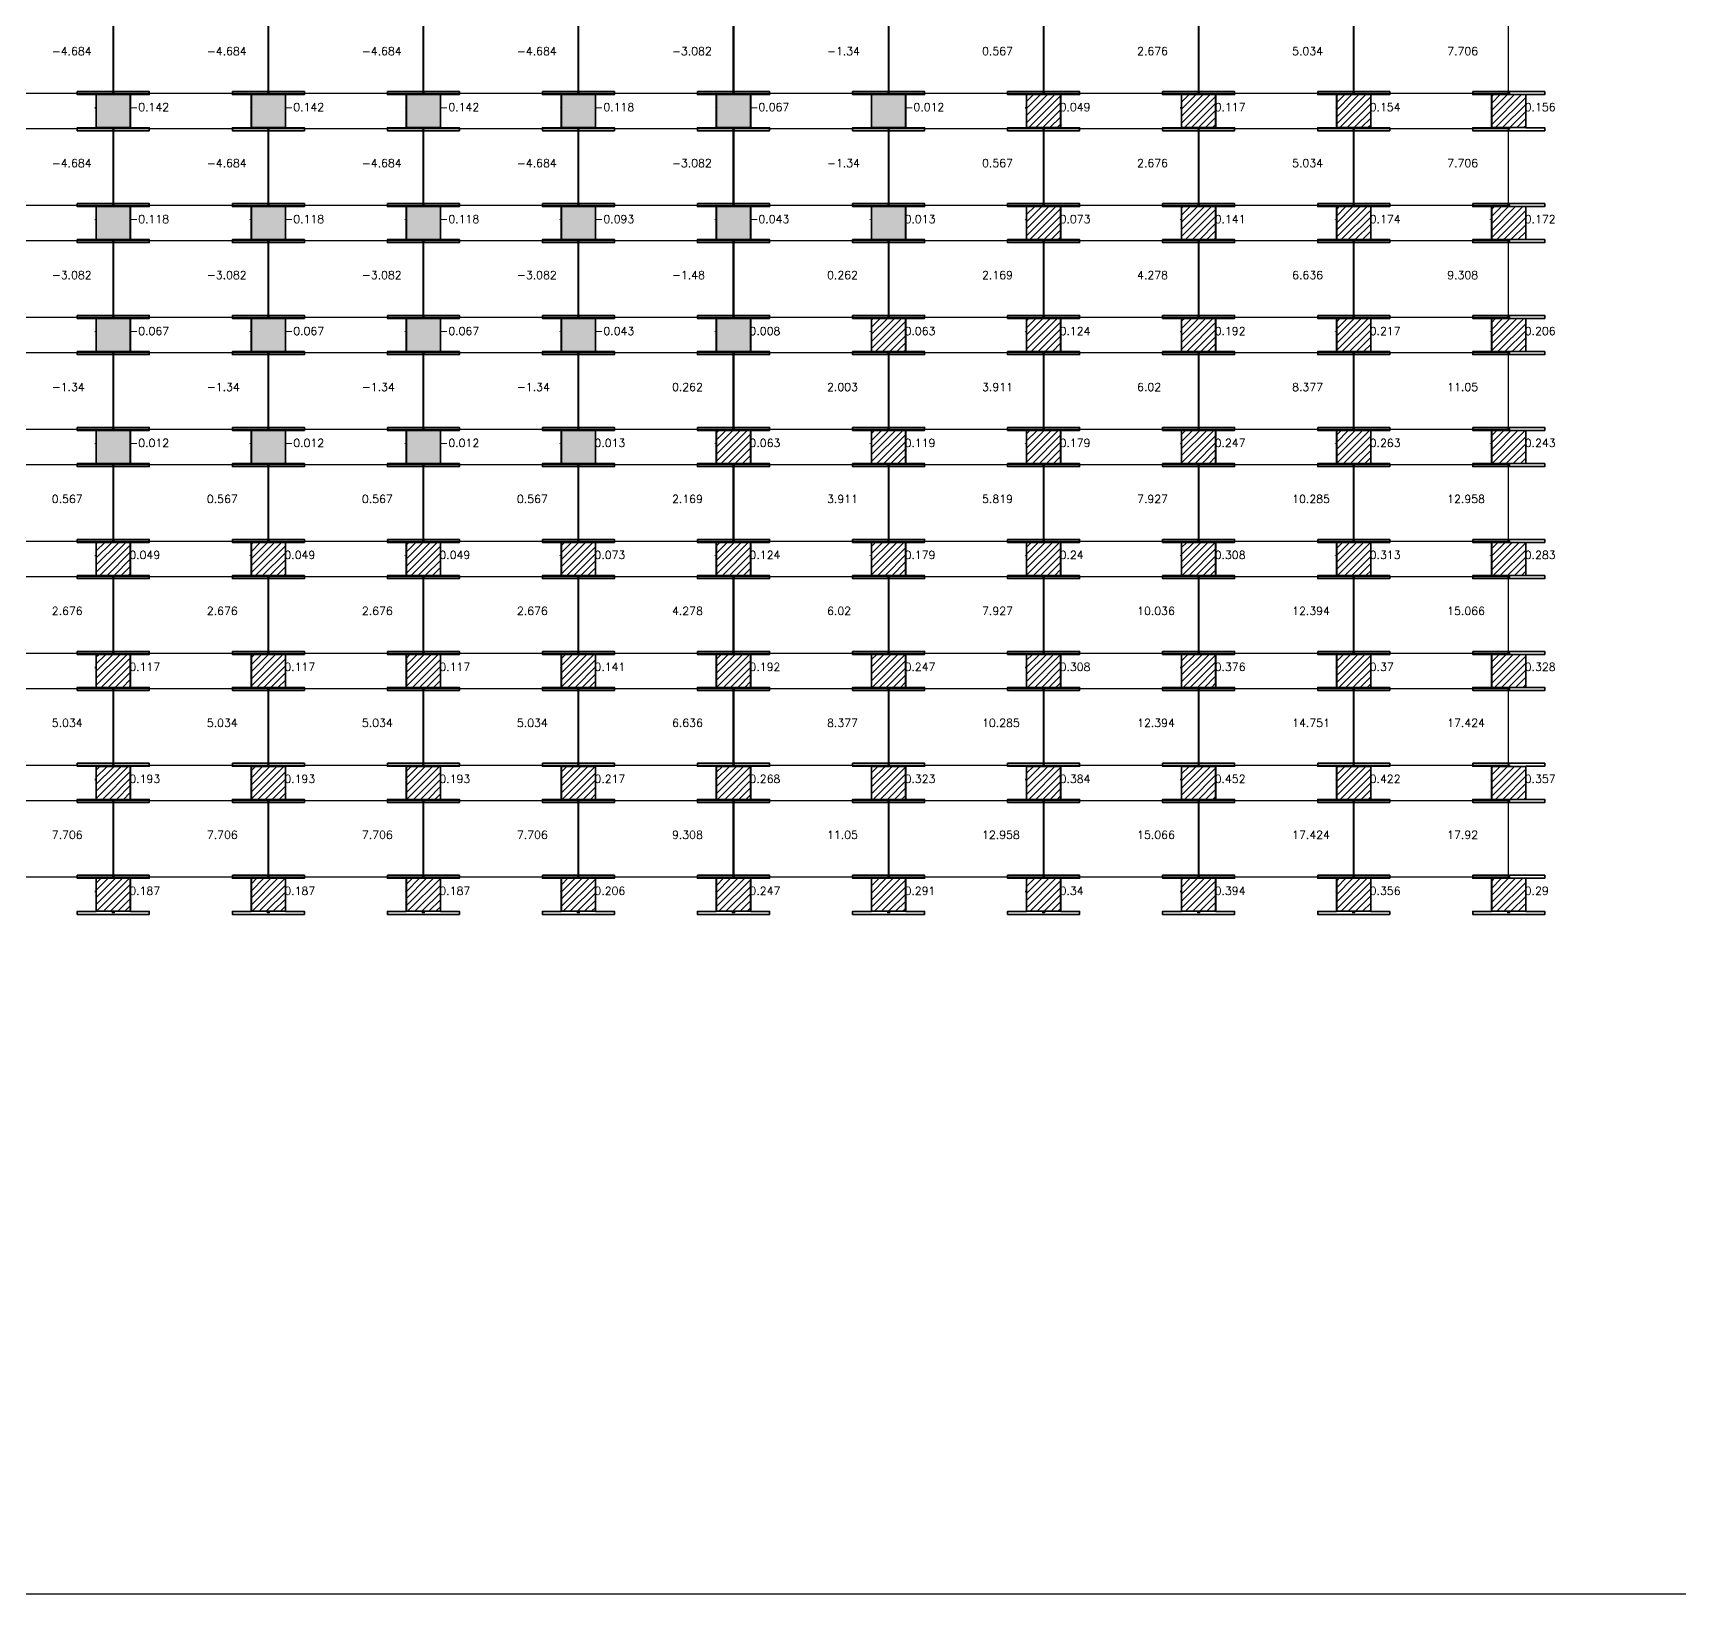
# Model space of a CAD drawing. Header units: inches. Extents: x 8143 to 14350, y 5679 to 7733.
# Drawn here: x 10761 to 11584, y 5922 to 6703 of the extents above; entities that cross this region are included whole.
import ezdxf

# ---------------------------------------------------------------- set-up
doc = ezdxf.new("R2010")
doc.units = ezdxf.units.IN
doc.header["$LTSCALE"] = 50
doc.header["$MEASUREMENT"] = 0
for name, color, linetype, lineweight in [('E-PANELS', 140, 'Continuous', 30), ('E2-ECOFEET', 254, 'Continuous', 35), ('E3-ECOFEET', 254, 'Continuous', 35), ('HATCH 1', 5, 'Continuous', 35), ('HATCH 7', 20, 'Continuous', 35)]:
    doc.layers.add(name, color=color, linetype=linetype, lineweight=lineweight)
doc.layers.add('EF3 TEXT', color=7, linetype='Continuous', plot=False)
doc.layers.add('IFI PERIMETER', color=231, linetype='FENCE', plot=False)
doc.layers.get('E2-ECOFEET').off()
doc.styles.add('mytext', font='romans.shx')
doc.styles.get("Standard").update_dxf_attribs({"font": 'arial.ttf'})
doc.linetypes.add('FENCE', pattern='A,0.5,-0.1,["X",Standard,S=0.1,R=0,X=-0.035,Y=-0.05],-0.1', length=0.7)

# ---------------------------------------------------------------- blocks, each defined once
blk = doc.blocks.new('EF3_HATCH_7')
at = {"layer": 'HATCH 7'}
h = blk.add_hatch(color=256, dxfattribs=at)
h.dxf.hatch_style = 1
h.paths.add_polyline_path([(-8.5, -8.25), (8.5, -8.25), (8.5, 8.25), (-8.5, 8.25)])
blk.add_lwpolyline([(-8.5, -8.25), (8.5, -8.25), (8.5, 8.25), (-8.5, 8.25)], close=True, dxfattribs=at)
blk = doc.blocks.new('EF3_HATCH_1')
at = {"layer": 'HATCH 1'}
h = blk.add_hatch(dxfattribs=at)
h.set_pattern_fill('ANSI31', color=256, scale=20)
h.set_pattern_definition([(45, (-119.168, -90.9187), (-1.767767, 1.767767), [])])
h.paths.add_polyline_path([(-8.5, -8.25), (8.5, -8.25), (8.5, 8.25), (-8.5, 8.25)])
blk.add_lwpolyline([(-8.5, -8.25), (8.5, -8.25), (8.5, 8.25), (-8.5, 8.25)], close=True, dxfattribs=at)
blk = doc.blocks.new('ET 335W 10DEG')
at = {"layer": 'E-PANELS'}
blk.add_lwpolyline([(0, 0), (77.01, 0), (77.01, -38.48), (0, -38.48)], close=True, dxfattribs=at)
blk = doc.blocks.new('EF3')
at = {"layer": 'E3-ECOFEET', "color": 5}
for points in [[(0, 0), (0, -1.5), (9.41, -1.5), (9.41, -18.06), (0, -18.06), (0, -19.56), (36, -19.56), (36, -18.06), (26.59, -18.06), (26.59, -1.5), (36, -1.5), (36, 0), (0, 0)], [(8.84, -8.08), (8.88, -8.14)]]:
    blk.add_lwpolyline(points, dxfattribs=at)
at = {"layer": 'E3-ECOFEET'}
for points in [[(17.25, -1.03), (17.75, -1.03), (17.75, -0.53)], [(18.25, -0.53), (18.25, -1.03), (18.75, -1.03)], [(17.25, -18.53), (17.75, -18.53), (17.75, -19.03)], [(18.25, -19.03), (18.25, -18.53), (18.75, -18.53)]]:
    blk.add_lwpolyline(points, dxfattribs=at)

msp = doc.modelspace()

# ---------------------------------------------------------------- linework, layer by layer
at = {"layer": 'IFI PERIMETER'}
msp.add_lwpolyline([(8143.38, 7732.55), (14349.99, 7732.55), (14349.99, 5922.21), (8143.38, 5922.21)], close=True, dxfattribs=at)

# ---------------------------------------------------------------- block references
at = {"layer": 'E-PANELS'}
for p in [(10723.76, 6710.85), (10801.27, 6710.85), (10878.78, 6710.85), (10956.29, 6710.85), (11033.8, 6710.85), (11111.31, 6710.85), (11188.82, 6710.85), (11266.33, 6710.85), (11343.84, 6710.85), (11421.35, 6710.85), (10723.76, 6654.87), (10801.27, 6654.87), (10878.78, 6654.87), (10956.29, 6654.87), (11033.8, 6654.87), (11111.31, 6654.87), (11188.82, 6654.87), (11266.33, 6654.87), (11343.84, 6654.87), (11421.35, 6654.87), (10723.76, 6598.9), (10801.27, 6598.9), (10878.78, 6598.9), (10956.29, 6598.9), (11033.8, 6598.9), (11111.31, 6598.9), (11188.82, 6598.9), (11266.33, 6598.9), (11343.84, 6598.9), (11421.35, 6598.9), (10723.76, 6542.93), (10801.27, 6542.93), (10878.78, 6542.93), (10956.29, 6542.93), (11033.8, 6542.93), (11111.31, 6542.93), (11188.82, 6542.93), (11266.33, 6542.93), (11343.84, 6542.93), (11421.35, 6542.93), (10723.76, 6486.95), (10801.27, 6486.95), (10878.78, 6486.95), (10956.29, 6486.95), (11033.8, 6486.95), (11111.31, 6486.95), (11188.82, 6486.95), (11266.33, 6486.95), (11343.84, 6486.95), (11421.35, 6486.95), (10723.76, 6430.98), (10801.27, 6430.98), (10878.78, 6430.98), (10956.29, 6430.98), (11033.8, 6430.98), (11111.31, 6430.98), (11188.82, 6430.98), (11266.33, 6430.98), (11343.84, 6430.98), (11421.35, 6430.98), (10723.76, 6375), (10801.27, 6375), (10878.78, 6375), (10956.29, 6375), (11033.8, 6375), (11111.31, 6375), (11188.82, 6375), (11266.33, 6375), (11343.84, 6375), (11421.35, 6375), (10723.76, 6319.03), (10801.27, 6319.03), (10878.78, 6319.03), (10956.29, 6319.03), (11033.8, 6319.03), (11111.31, 6319.03), (11188.82, 6319.03), (11266.33, 6319.03), (11343.84, 6319.03), (11421.35, 6319.03)]:
    msp.add_blockref('ET 335W 10DEG', p, dxfattribs=at)
at = {"layer": 'E2-ECOFEET'}
for p in [(10783.02, 6673.4), (10860.53, 6673.4), (10938.04, 6673.4), (11015.55, 6673.4), (11093.06, 6673.4), (11170.57, 6673.4), (11248.08, 6673.4), (11325.59, 6673.4), (11403.1, 6673.4), (11480.61, 6673.4), (10783.02, 6617.43), (10860.53, 6617.43), (10938.04, 6617.43), (11015.55, 6617.43), (11093.06, 6617.43), (11170.57, 6617.43), (11248.08, 6617.43), (11325.59, 6617.43), (11403.1, 6617.43), (11480.61, 6617.43), (10783.02, 6561.45), (10860.53, 6561.45), (10938.04, 6561.45), (11015.55, 6561.45), (11093.06, 6561.45), (11170.57, 6561.45), (11248.08, 6561.45), (11325.59, 6561.45), (11403.1, 6561.45), (11480.61, 6561.45), (10783.02, 6505.48), (10860.53, 6505.48), (10938.04, 6505.48), (11015.55, 6505.48), (11093.06, 6505.48), (11170.57, 6505.48), (11248.08, 6505.48), (11325.59, 6505.48), (11403.1, 6505.48), (11480.61, 6505.48), (10783.02, 6449.5), (10860.53, 6449.5), (10938.04, 6449.5), (11015.55, 6449.5), (11093.06, 6449.5), (11170.57, 6449.5), (11248.08, 6449.5), (11325.59, 6449.5), (11403.1, 6449.5), (11480.61, 6449.5), (10783.02, 6393.53), (10860.53, 6393.53), (10938.04, 6393.53), (11015.55, 6393.53), (11093.06, 6393.53), (11170.57, 6393.53), (11248.08, 6393.53), (11325.59, 6393.53), (11403.1, 6393.53), (11480.61, 6393.53), (10783.02, 6337.55), (10860.53, 6337.55), (10938.04, 6337.55), (11015.55, 6337.55), (11093.06, 6337.55), (11170.57, 6337.55), (11248.08, 6337.55), (11325.59, 6337.55), (11403.1, 6337.55), (11480.61, 6337.55), (10783.02, 6281.58), (10860.53, 6281.58), (10938.04, 6281.58), (11015.55, 6281.58), (11093.06, 6281.58), (11170.57, 6281.58), (11248.08, 6281.58), (11325.59, 6281.58), (11403.1, 6281.58), (11480.61, 6281.58)]:
    msp.add_blockref('EF3', p, dxfattribs=at)
at = {"layer": 'HATCH 1'}
for p in [(11266.08, 6663.62), (11343.59, 6663.62), (11421.1, 6663.62), (11498.61, 6663.62), (11266.08, 6607.65), (11343.59, 6607.65), (11421.1, 6607.65), (11498.61, 6607.65), (11188.57, 6551.67), (11266.08, 6551.67), (11343.59, 6551.67), (11421.1, 6551.67), (11498.61, 6551.67), (11111.06, 6495.7), (11188.57, 6495.7), (11266.08, 6495.7), (11343.59, 6495.7), (11421.1, 6495.7), (11498.61, 6495.7), (10801.02, 6439.72), (10878.53, 6439.72), (10956.04, 6439.72), (11033.55, 6439.72), (11111.06, 6439.72), (11188.57, 6439.72), (11266.08, 6439.72), (11343.59, 6439.72), (11421.1, 6439.72), (11498.61, 6439.72), (10801.02, 6383.75), (10878.53, 6383.75), (10956.04, 6383.75), (11033.55, 6383.75), (11111.06, 6383.75), (11188.57, 6383.75), (11266.08, 6383.75), (11343.59, 6383.75), (11421.1, 6383.75), (11498.61, 6383.75), (10801.02, 6327.77), (10878.53, 6327.77), (10956.04, 6327.77), (11033.55, 6327.77), (11111.06, 6327.77), (11188.57, 6327.77), (11266.08, 6327.77), (11343.59, 6327.77), (11421.1, 6327.77), (11498.61, 6327.77), (10801.02, 6271.8), (10878.53, 6271.8), (10956.04, 6271.8), (11033.55, 6271.8), (11111.06, 6271.8), (11188.57, 6271.8), (11266.08, 6271.8), (11343.59, 6271.8), (11421.1, 6271.8), (11498.61, 6271.8)]:
    msp.add_blockref('EF3_HATCH_1', p, dxfattribs=at)
at = {"layer": 'HATCH 7'}
for p in [(10801.02, 6663.62), (10878.53, 6663.62), (10956.04, 6663.62), (11033.55, 6663.62), (11111.06, 6663.62), (11188.57, 6663.62), (10801.02, 6607.65), (10878.53, 6607.65), (10956.04, 6607.65), (11033.55, 6607.65), (11111.06, 6607.65), (11188.57, 6607.65), (10801.02, 6551.67), (10878.53, 6551.67), (10956.04, 6551.67), (11033.55, 6551.67), (11111.06, 6551.67), (10801.02, 6495.7), (10878.53, 6495.7), (10956.04, 6495.7), (11033.55, 6495.7)]:
    msp.add_blockref('EF3_HATCH_7', p, dxfattribs=at)

# ---------------------------------------------------------------- texts
at = {"layer": 'EF3 TEXT', "style": 'mytext'}
for s, p in [('-4.684', (10770.27, 6691.61)), ('-4.684', (10847.78, 6691.61)), ('-4.684', (10925.29, 6691.61)), ('-4.684', (11002.8, 6691.61)), ('-3.082', (11080.31, 6691.61)), ('-1.34', (11157.82, 6691.61)), ('0.567', (11235.33, 6691.61)), ('2.676', (11312.84, 6691.61)), ('5.034', (11390.35, 6691.61)), ('7.706', (11467.86, 6691.61)), ('-0.142', (10809.02, 6663.62)), ('-0.142', (10886.53, 6663.62)), ('-0.142', (10964.04, 6663.62)), ('-0.118', (11041.55, 6663.62)), ('-0.067', (11119.06, 6663.62)), ('-0.012', (11196.57, 6663.62)), ('0.049', (11274.08, 6663.62)), ('0.117', (11351.59, 6663.62)), ('0.154', (11429.1, 6663.62)), ('0.156', (11506.61, 6663.62)), ('-4.684', (10770.27, 6635.63)), ('-4.684', (10847.78, 6635.63)), ('-4.684', (10925.29, 6635.63)), ('-4.684', (11002.8, 6635.63)), ('-3.082', (11080.31, 6635.63)), ('-1.34', (11157.82, 6635.63)), ('0.567', (11235.33, 6635.63)), ('2.676', (11312.84, 6635.63)), ('5.034', (11390.35, 6635.63)), ('7.706', (11467.86, 6635.63)), ('-0.118', (10809.02, 6607.65)), ('-0.118', (10886.53, 6607.65)), ('-0.118', (10964.04, 6607.65)), ('-0.093', (11041.55, 6607.65)), ('-0.043', (11119.06, 6607.65)), ('0.013', (11196.57, 6607.65)), ('0.073', (11274.08, 6607.65)), ('0.141', (11351.59, 6607.65)), ('0.174', (11429.1, 6607.65)), ('0.172', (11506.61, 6607.65)), ('-3.082', (10770.27, 6579.66)), ('-3.082', (10847.78, 6579.66)), ('-3.082', (10925.29, 6579.66)), ('-3.082', (11002.8, 6579.66)), ('-1.48', (11080.31, 6579.66)), ('0.262', (11157.82, 6579.66)), ('2.169', (11235.33, 6579.66)), ('4.278', (11312.84, 6579.66)), ('6.636', (11390.35, 6579.66)), ('9.308', (11467.86, 6579.66)), ('-0.067', (10809.02, 6551.67)), ('-0.067', (10886.53, 6551.67)), ('-0.067', (10964.04, 6551.67)), ('-0.043', (11041.55, 6551.67)), ('0.008', (11119.06, 6551.67)), ('0.063', (11196.57, 6551.67)), ('0.124', (11274.08, 6551.67)), ('0.192', (11351.59, 6551.67)), ('0.217', (11429.1, 6551.67)), ('0.206', (11506.61, 6551.67)), ('-1.34', (10770.27, 6523.69)), ('-1.34', (10847.78, 6523.69)), ('-1.34', (10925.29, 6523.69)), ('-1.34', (11002.8, 6523.69)), ('0.262', (11080.31, 6523.69)), ('2.003', (11157.82, 6523.69)), ('3.911', (11235.33, 6523.69)), ('6.02', (11312.84, 6523.69)), ('8.377', (11390.35, 6523.69)), ('11.05', (11467.86, 6523.69)), ('-0.012', (10809.02, 6495.7)), ('-0.012', (10886.53, 6495.7)), ('-0.012', (10964.04, 6495.7)), ('0.013', (11041.55, 6495.7)), ('0.063', (11119.06, 6495.7)), ('0.119', (11196.57, 6495.7)), ('0.179', (11274.08, 6495.7)), ('0.247', (11351.59, 6495.7)), ('0.263', (11429.1, 6495.7)), ('0.243', (11506.61, 6495.7)), ('0.567', (10770.27, 6467.71)), ('0.567', (10847.78, 6467.71)), ('0.567', (10925.29, 6467.71)), ('0.567', (11002.8, 6467.71)), ('2.169', (11080.31, 6467.71)), ('3.911', (11157.82, 6467.71)), ('5.819', (11235.33, 6467.71)), ('7.927', (11312.84, 6467.71)), ('10.285', (11390.35, 6467.71)), ('12.958', (11467.86, 6467.71)), ('0.049', (10809.02, 6439.72)), ('0.049', (10886.53, 6439.72)), ('0.049', (10964.04, 6439.72)), ('0.073', (11041.55, 6439.72)), ('0.124', (11119.06, 6439.72)), ('0.179', (11196.57, 6439.72)), ('0.24', (11274.08, 6439.72)), ('0.308', (11351.59, 6439.72)), ('0.313', (11429.1, 6439.72)), ('0.283', (11506.61, 6439.72)), ('2.676', (10770.27, 6411.74)), ('2.676', (10847.78, 6411.74)), ('2.676', (10925.29, 6411.74)), ('2.676', (11002.8, 6411.74)), ('4.278', (11080.31, 6411.74)), ('6.02', (11157.82, 6411.74)), ('7.927', (11235.33, 6411.74)), ('10.036', (11312.84, 6411.74)), ('12.394', (11390.35, 6411.74)), ('15.066', (11467.86, 6411.74)), ('0.117', (10809.02, 6383.75)), ('0.117', (10886.53, 6383.75)), ('0.117', (10964.04, 6383.75)), ('0.141', (11041.55, 6383.75)), ('0.192', (11119.06, 6383.75)), ('0.247', (11196.57, 6383.75)), ('0.308', (11274.08, 6383.75)), ('0.376', (11351.59, 6383.75)), ('0.37', (11429.1, 6383.75)), ('0.328', (11506.61, 6383.75)), ('5.034', (10770.27, 6355.76)), ('5.034', (10847.78, 6355.76)), ('5.034', (10925.29, 6355.76)), ('5.034', (11002.8, 6355.76)), ('6.636', (11080.31, 6355.76)), ('8.377', (11157.82, 6355.76)), ('10.285', (11235.33, 6355.76)), ('12.394', (11312.84, 6355.76)), ('14.751', (11390.35, 6355.76)), ('17.424', (11467.86, 6355.76)), ('0.193', (10809.02, 6327.77)), ('0.193', (10886.53, 6327.77)), ('0.193', (10964.04, 6327.77)), ('0.217', (11041.55, 6327.77)), ('0.268', (11119.06, 6327.77)), ('0.323', (11196.57, 6327.77)), ('0.384', (11274.08, 6327.77)), ('0.452', (11351.59, 6327.77)), ('0.422', (11429.1, 6327.77)), ('0.357', (11506.61, 6327.77)), ('7.706', (10770.27, 6299.79)), ('7.706', (10847.78, 6299.79)), ('7.706', (10925.29, 6299.79)), ('7.706', (11002.8, 6299.79)), ('9.308', (11080.31, 6299.79)), ('11.05', (11157.82, 6299.79)), ('12.958', (11235.33, 6299.79)), ('15.066', (11312.84, 6299.79)), ('17.424', (11390.35, 6299.79)), ('17.92', (11467.86, 6299.79)), ('0.187', (10809.02, 6271.8)), ('0.187', (10886.53, 6271.8)), ('0.187', (10964.04, 6271.8)), ('0.206', (11041.55, 6271.8)), ('0.247', (11119.06, 6271.8)), ('0.291', (11196.57, 6271.8)), ('0.34', (11274.08, 6271.8)), ('0.394', (11351.59, 6271.8)), ('0.356', (11429.1, 6271.8)), ('0.29', (11506.61, 6271.8))]:
    msp.add_text(s, height=4, dxfattribs=at).set_placement(p)

doc.saveas('drawing.dxf')
